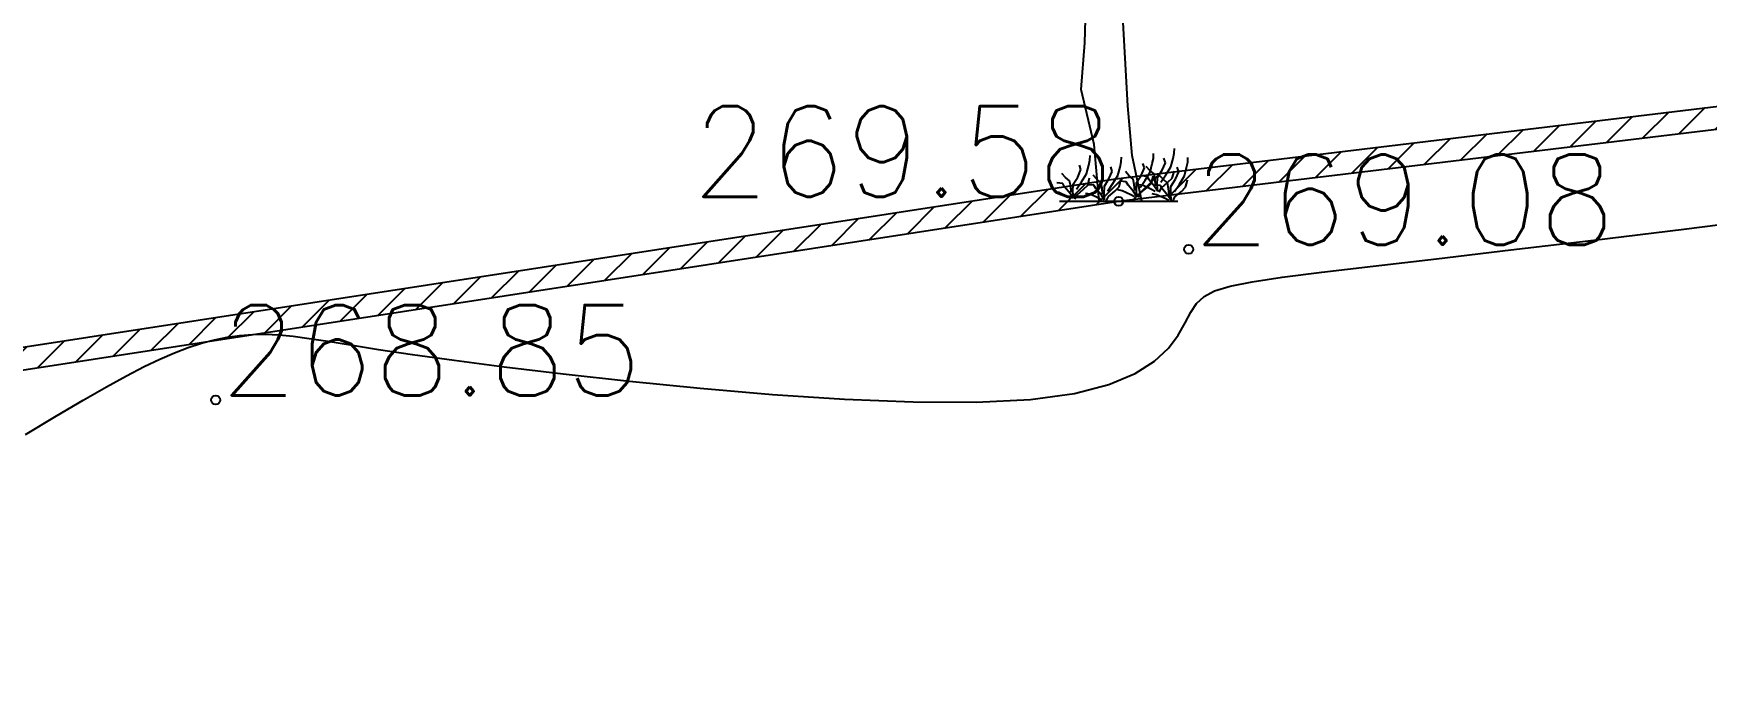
# Model space of a CAD drawing. Extents: x 524954 to 526204, y 9523489 to 9524010.
# Drawn here: x 525499.44 to 525517.93, y 9523556.24 to 9523563.55 of the extents above; entities that cross this region are included whole.
import ezdxf
from ezdxf.enums import TextEntityAlignment as Align

# ---------------------------------------------------------------- set-up
doc = ezdxf.new("R2010")
doc.units = 0
doc.header["$PDMODE"] = 33
doc.header["$PDSIZE"] = 0.1
doc.linetypes.add('ACAD_ISO12W100', pattern=[21, 12, -3, 0, -3, 0, -3])
for name, color, linetype in [('Arbre', 34, 'ACAD_ISO12W100'), ('Cloture', 7, 'Continuous'), ('CN_01_00', 3, 'Continuous'), ('Murs', 1, 'Continuous'), ('TopoAlt', 3, 'Continuous'), ('TOPOJIS', 7, 'Continuous')]:
    doc.layers.add(name, color=color, linetype=linetype)
doc.styles.add('Simplex 1.0', font='Simplex.shx', dxfattribs={"width": 0.99, "height": 1})

# ---------------------------------------------------------------- blocks, each defined once
blk = doc.blocks.new('TCPOINT M')
at = {"color": 0}
blk.add_point((0, 0), dxfattribs=at)
at = {"layer": 'TopoAlt', "style": 'Simplex 1.0', "width": 0.99}
blk.add_attdef('ALT', (0.15, 0.15), '', height=1, dxfattribs=at)
blk = doc.blocks.new('v088')
at = {"linetype": 'Continuous'}
for p, q in [((-0.373, 1.752), (-0.352, 2.542)), ((0.102, 1.053), (0.043, 2.109)), ((-0.412, 1.235), (-0.373, 1.752)), ((-0.268, 0.628), (-0.412, 1.235)), ((0.151, 0.506), (0.102, 1.053)), ((-0.213, 0), (-0.268, 0.628)), ((0.615, 0.531), (0.618, 0.584)), ((-0.416, 0.349), (-0.433, 0.399)), ((-0.353, 0.303), (-0.329, 0.397)), ((-0.329, 0.397), (-0.317, 0.454)), ((-0.317, 0.454), (-0.315, 0.507)), ((-0.07, 0.329), (-0.087, 0.38)), ((-0.007, 0.284), (0.017, 0.377)), ((0.017, 0.377), (0.029, 0.435)), ((0.029, 0.435), (0.031, 0.488)), ((0.256, 0), (0.151, 0.506)), ((0.286, 0.368), (0.269, 0.418)), ((0.346, 0.341), (0.305, 0.385)), ((0.349, 0.322), (0.373, 0.416)), ((0.373, 0.416), (0.385, 0.474)), ((0.385, 0.474), (0.387, 0.526)), ((0.481, 0.344), (0.517, 0.426)), ((0.517, 0.426), (0.5, 0.476)), ((0.524, 0.291), (0.579, 0.38)), ((0.579, 0.38), (0.603, 0.474)), ((0.603, 0.474), (0.615, 0.531)), ((0.666, 0.325), (0.649, 0.375)), ((0.728, 0.279), (0.752, 0.373)), ((0.752, 0.373), (0.765, 0.43)), ((0.765, 0.43), (0.767, 0.483)), ((-0.618, 0.197), (-0.683, 0.202)), ((-0.587, 0.264), (-0.627, 0.308)), ((-0.596, 0.159), (-0.618, 0.197)), ((-0.541, 0.224), (-0.587, 0.264)), ((-0.529, 0.166), (-0.541, 0.224)), ((-0.505, 0.106), (-0.502, 0.188)), ((-0.502, 0.188), (-0.452, 0.267)), ((-0.464, 0.132), (-0.409, 0.214)), ((-0.452, 0.267), (-0.416, 0.349)), ((-0.409, 0.214), (-0.353, 0.303)), ((-0.341, 0.178), (-0.327, 0.226)), ((-0.327, 0.226), (-0.32, 0.26)), ((-0.24, 0.245), (-0.281, 0.288)), ((-0.195, 0.204), (-0.24, 0.245)), ((-0.183, 0.147), (-0.195, 0.204)), ((-0.156, 0.168), (-0.106, 0.248)), ((-0.118, 0.113), (-0.063, 0.195)), ((-0.106, 0.248), (-0.07, 0.329)), ((-0.063, 0.195), (-0.007, 0.284)), ((0.005, 0.159), (0.019, 0.207)), ((0.019, 0.207), (0.026, 0.24)), ((0.084, 0.216), (0.019, 0.221)), ((0.115, 0.284), (0.075, 0.327)), ((0.106, 0.178), (0.084, 0.216)), ((0.161, 0.243), (0.115, 0.284)), ((0.173, 0.185), (0.161, 0.243)), ((0.178, 0.118), (0.173, 0.185)), ((0.197, 0.125), (0.2, 0.207)), ((0.2, 0.207), (0.25, 0.286)), ((0.238, 0.151), (0.293, 0.233)), ((0.25, 0.286), (0.286, 0.368)), ((0.315, 0.274), (0.25, 0.279)), ((0.293, 0.233), (0.349, 0.322)), ((0.337, 0.236), (0.315, 0.274)), ((0.315, 0.151), (0.361, 0.197)), ((0.397, 0.163), (0.337, 0.236)), ((0.392, 0.301), (0.346, 0.341)), ((0.361, 0.197), (0.375, 0.245)), ((0.375, 0.245), (0.382, 0.279)), ((0.404, 0.243), (0.392, 0.301)), ((0.409, 0.175), (0.404, 0.243)), ((0.428, 0.183), (0.43, 0.264)), ((0.43, 0.264), (0.481, 0.344)), ((0.495, 0.24), (0.454, 0.284)), ((0.469, 0.209), (0.524, 0.291)), ((0.474, 0.149), (0.546, 0.209)), ((0.541, 0.2), (0.495, 0.24)), ((0.553, 0.142), (0.541, 0.2)), ((0.546, 0.209), (0.591, 0.255)), ((0.579, 0.163), (0.63, 0.243)), ((0.591, 0.255), (0.606, 0.303)), ((0.606, 0.303), (0.613, 0.337)), ((0.618, 0.108), (0.673, 0.19)), ((0.63, 0.243), (0.666, 0.325)), ((0.673, 0.19), (0.728, 0.279)), ((0.74, 0.154), (0.755, 0.202)), ((0.755, 0.202), (0.762, 0.236)), ((-0.661, 0.096), (-0.712, 0.106)), ((-0.567, 0.053), (-0.661, 0.096)), ((-0.654, 0), (0.654, 0)), ((-0.536, 0.087), (-0.596, 0.159)), ((-0.527, 0.031), (-0.567, 0.053)), ((-0.5, 0.031), (-0.536, 0.087)), ((-0.524, 0.099), (-0.529, 0.166)), ((-0.5, 0.036), (-0.505, 0.106)), ((-0.483, 0.022), (-0.459, 0.072)), ((-0.459, 0.072), (-0.387, 0.132)), ((-0.387, 0.132), (-0.341, 0.178)), ((-0.315, 0.077), (-0.365, 0.087)), ((-0.272, 0.178), (-0.337, 0.183)), ((-0.221, 0.034), (-0.315, 0.077)), ((-0.25, 0.139), (-0.272, 0.178)), ((-0.19, 0.067), (-0.25, 0.139)), ((-0.18, 0.012), (-0.221, 0.034)), ((-0.154, 0.012), (-0.19, 0.067)), ((-0.178, 0.079), (-0.183, 0.147)), ((-0.159, 0.087), (-0.156, 0.168)), ((-0.154, 0.017), (-0.159, 0.087)), ((-0.137, 0.002), (-0.113, 0.053)), ((-0.113, 0.053), (-0.041, 0.113)), ((-0.041, 0.113), (0.005, 0.159)), ((0.041, 0.115), (-0.01, 0.125)), ((0.135, 0.072), (0.041, 0.115)), ((0.166, 0.106), (0.106, 0.178)), ((0.175, 0.05), (0.135, 0.072)), ((0.202, 0.05), (0.166, 0.106)), ((0.202, 0.055), (0.197, 0.125)), ((0.219, 0.041), (0.243, 0.091)), ((0.272, 0.173), (0.221, 0.183)), ((0.243, 0.091), (0.315, 0.151)), ((0.365, 0.13), (0.272, 0.173)), ((0.406, 0.108), (0.365, 0.13)), ((0.421, 0.072), (0.37, 0.082)), ((0.433, 0.108), (0.397, 0.163)), ((0.464, 0.173), (0.399, 0.178)), ((0.514, 0.029), (0.421, 0.072)), ((0.433, 0.113), (0.428, 0.183)), ((0.45, 0.099), (0.474, 0.149)), ((0.486, 0.135), (0.464, 0.173)), ((0.546, 0.063), (0.486, 0.135)), ((0.555, 0.007), (0.514, 0.029)), ((0.582, 0.007), (0.546, 0.063)), ((0.558, 0.075), (0.553, 0.142)), ((0.577, 0.082), (0.579, 0.163)), ((0.582, 0.012), (0.577, 0.082)), ((0.599, -0.002), (0.623, 0.048)), ((0.623, 0.048), (0.695, 0.108)), ((0.695, 0.108), (0.74, 0.154))]:
    blk.add_line(p, q, dxfattribs=at)

msp = doc.modelspace()

# ---------------------------------------------------------------- hatches: boundary and pattern name
at = {"layer": 'Murs'}
h = msp.add_hatch(dxfattribs=at)
h.set_pattern_fill('_U', color=256, scale=0.25, angle=45, style=0, pattern_type=0)
h.set_pattern_definition([(45, (0, 0), (-0.1767766952966, 0.1767766952966), [])])
h.paths.add_polyline_path([(525471.551, 9523592.114), (525474.723, 9523559.566), (525475.027, 9523556.237), (525481.47, 9523557.217), (525489.932, 9523558.379), (525511.435, 9523561.691), (525536.899, 9523564.763), (525535.769, 9523571.397), (525534.425, 9523578.651), (525532.858, 9523588.004), (525530.879, 9523597.346), (525530.121, 9523604.95), (525501.923, 9523601.162), (525501.956, 9523600.914), (525529.898, 9523604.668), (525530.632, 9523597.308), (525532.612, 9523587.957), (525534.179, 9523578.608), (525535.522, 9523571.353), (525536.608, 9523564.98), (525511.401, 9523561.939), (525489.896, 9523558.627), (525481.434, 9523557.464), (525475.252, 9523556.524), (525474.972, 9523559.59), (525471.8, 9523592.139)])

# ---------------------------------------------------------------- linework, layer by layer
at = {"layer": 'Cloture', "flags": 128}
for points in [[(525471.551, 9523592.114), (525474.723, 9523559.566), (525475.027, 9523556.237), (525481.47, 9523557.217), (525489.932, 9523558.379), (525511.435, 9523561.691), (525536.899, 9523564.763), (525535.769, 9523571.397), (525534.425, 9523578.651), (525532.858, 9523588.004), (525530.879, 9523597.346), (525530.121, 9523604.95), (525501.923, 9523601.162), (525501.923, 9523601.162), (525501.923, 9523601.162), (525501.923, 9523601.162)], [(525471.8, 9523592.139), (525474.972, 9523559.59), (525475.252, 9523556.524), (525481.434, 9523557.464), (525489.896, 9523558.627), (525511.401, 9523561.939), (525536.608, 9523564.98), (525535.522, 9523571.353), (525534.179, 9523578.608), (525532.612, 9523587.957), (525530.632, 9523597.308), (525529.898, 9523604.668), (525501.956, 9523600.914)]]:
    msp.add_lwpolyline(points, dxfattribs=at)
at = {"layer": 'CN_01_00', "elevation": 269, "flags": 128}
msp.add_lwpolyline([(525499.352, 9523559.111), (525499.695, 9523559.318), (525499.99, 9523559.493), (525500.246, 9523559.64), (525500.468, 9523559.762), (525500.663, 9523559.863), (525500.838, 9523559.946), (525500.998, 9523560.015), (525501.15, 9523560.074), (525501.297, 9523560.122), (525501.44, 9523560.16), (525501.58, 9523560.189), (525501.72, 9523560.208), (525501.86, 9523560.219), (525502.004, 9523560.22), (525502.153, 9523560.213), (525502.31, 9523560.198), (525502.486, 9523560.174), (525502.694, 9523560.142), (525502.945, 9523560.102), (525503.254, 9523560.053), (525503.631, 9523559.997), (525504.09, 9523559.933), (525504.643, 9523559.86), (525505.296, 9523559.781), (525506.028, 9523559.7), (525506.809, 9523559.623), (525507.611, 9523559.555), (525508.406, 9523559.503), (525509.165, 9523559.473), (525509.859, 9523559.469), (525510.46, 9523559.5), (525510.948, 9523559.566), (525511.329, 9523559.665), (525511.618, 9523559.786), (525511.832, 9523559.922), (525511.986, 9523560.066), (525512.094, 9523560.21), (525512.172, 9523560.345), (525512.234, 9523560.463), (525512.298, 9523560.559), (525512.38, 9523560.636), (525512.497, 9523560.699), (525512.669, 9523560.752), (525512.911, 9523560.801), (525513.244, 9523560.851), (525513.683, 9523560.907), (525514.248, 9523560.974), (525514.949, 9523561.055), (525515.77, 9523561.152), (525516.689, 9523561.261), (525517.682, 9523561.382), (525518.728, 9523561.514)], dxfattribs=at)

# ---------------------------------------------------------------- block references
at = {"layer": 'Arbre'}
msp.add_blockref('v088', (525511.435, 9523561.691), dxfattribs=at)
at = {"layer": 'TOPOJIS'}
ref = msp.add_blockref('TCPOINT M', (525511.435, 9523561.691, 269.58), dxfattribs=at)
ref.add_attrib('ALT', '269.58', dxfattribs={"layer": 'TopoAlt', "height": 1, "style": 'Simplex 1.0', "width": 0.99}).set_placement((525511.385, 9523561.741, 269.58), align=Align.RIGHT)
ref = msp.add_blockref('TCPOINT M', (525512.209, 9523561.159, 269.08), dxfattribs=at)
ref.add_attrib('ALT', '269.08', (525512.259, 9523561.209, 269.08), dxfattribs={"layer": 'TopoAlt', "height": 1, "style": 'Simplex 1.0', "width": 0.99})
ref = msp.add_blockref('TCPOINT M', (525501.454, 9523559.493, 268.85), dxfattribs=at)
ref.add_attrib('ALT', '268.85', (525501.504, 9523559.543, 268.85), dxfattribs={"layer": 'TopoAlt', "height": 1, "style": 'Simplex 1.0', "width": 0.99})

doc.saveas('drawing.dxf')
